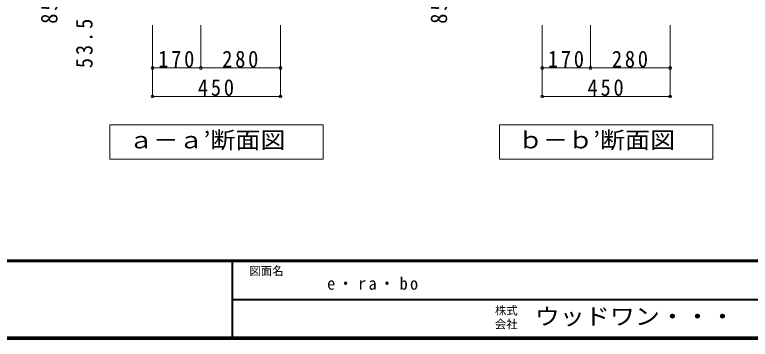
# Model space of a CAD drawing. Units: millimetres at full size, sheet at 1:20; details may follow other scales. Extents: x -3922 to 3878, y -2932 to 2722.
# Drawn here: x -787 to 1799, y -2864 to -1724 of the extents above; entities that cross this region are included whole.
import ezdxf
from ezdxf.enums import TextEntityAlignment as Align

# ---------------------------------------------------------------- set-up
doc = ezdxf.new("R2010")
doc.units = ezdxf.units.MM
doc.header["$LTSCALE"] = 20
doc.header["$PDMODE"] = 32
doc.header["$PDSIZE"] = 10
for name, color, linetype, lineweight in [('0-A_文字', 7, 'Continuous', 18), ('0-B_寸法', 7, 'Continuous', 9), ('F-1_枠', 6, 'Continuous', 40)]:
    doc.layers.add(name, color=color, linetype=linetype, lineweight=lineweight)
doc.layers.add('F-A_文字', color=7, linetype='Continuous')
doc.styles.add('ＭＳ ゴシック', font='')
doc.styles.get('ＭＳ ゴシック').set_extended_font_data('MS Gothic')

msp = doc.modelspace()

# ---------------------------------------------------------------- linework, layer by layer
at = {"layer": '0-A_文字'}
for points in [[(297.47, -2111.27), (-452.53, -2111.27), (-452.53, -2231.27)], [(297.47, -2111.27), (297.47, -2231.27), (-452.53, -2231.27)], [(1667.47, -2111.27), (917.47, -2111.27), (917.47, -2231.27)], [(1667.47, -2111.27), (1667.47, -2231.27), (917.47, -2231.27)]]:
    msp.add_lwpolyline(points, dxfattribs=at)
at = {"layer": '0-B_寸法', "color": 4}
for p, q in [((-302.53, -2011.27), (-302.53, -1761.27)), ((-132.53, -1911.27), (-132.53, -1761.27)), ((147.47, -2011.27), (147.47, -1761.27)), ((1067.47, -2011.27), (1067.47, -1761.27)), ((1237.47, -1911.27), (1237.47, -1761.27)), ((1517.47, -2011.27), (1517.47, -1761.27)), ((-302.53, -1911.27), (147.47, -1911.27)), ((1067.47, -1911.27), (1517.47, -1911.27)), ((-302.53, -2011.27), (147.47, -2011.27)), ((1067.47, -2011.27), (1517.47, -2011.27))]:
    msp.add_line(p, q, dxfattribs=at)
at = {"layer": '0-B_寸法'}
for p in [(-302.53, -1911.27), (-132.53, -1911.27), (147.47, -1911.27), (1067.47, -1911.27), (1237.47, -1911.27), (1517.47, -1911.27), (-302.53, -2011.27), (147.47, -2011.27), (1067.47, -2011.27), (1517.47, -2011.27)]:
    msp.add_point(p, dxfattribs=at)
at = {"layer": 'F-1_枠'}
for p, q in [((3877.97, -2587.71), (-3922.03, -2587.71)), ((3877.97, -2591.04), (-3922.03, -2591.04)), ((-22.03, -2591.04), (-22.03, -2857.71)), ((-22.03, -2724.37), (3871.3, -2724.38)), ((3877.97, -2857.71), (-3922.03, -2857.71)), ((3877.97, -2861.04), (-3922.03, -2861.04)), ((3877.97, -2864.37), (-3922.03, -2864.37))]:
    msp.add_line(p, q, dxfattribs=at)

# ---------------------------------------------------------------- texts
at = {"layer": '0-A_文字', "style": 'ＭＳ ゴシック', "width": 1.1}
for s, p in [('ａ－ａ’断面図', (-387.53, -2211.27)), ('ｂ－ｂ’断面図', (982.47, -2211.27))]:
    msp.add_text(s, height=58.65, dxfattribs=at).set_placement(p, align=Align.BOTTOM_LEFT)
at = {"layer": '0-A_文字', "insert": (311.3, -2691.04), "char_height": 43.99, "attachment_point": 7, "style": 'ＭＳ ゴシック'}
msp.add_mtext('\\T1.28;\\W0.95;e・ra・bo', dxfattribs=at)
at = {"layer": '0-B_寸法', "char_height": 58.65, "attachment_point": 7, "rotation": 90, "style": 'ＭＳ ゴシック'}
for s, insert in [('\\T1.28;\\W0.9;85.5', (-635.85, -1756.02)), ('\\T1.28;\\W0.9;85.5', (734.15, -1756.02)), ('\\T1.28;\\W0.9;53.5', (-512.53, -1911.84))]:
    msp.add_mtext(s, dxfattribs=dict(at, insert=insert))
at = {"layer": '0-B_寸法', "char_height": 58.65, "attachment_point": 7, "style": 'ＭＳ ゴシック'}
for s, insert in [('\\T1.27;\\W0.9;170', (-282.53, -1910.06)), ('\\T1.27;\\W0.9;280', (-57.53, -1910.06)), ('\\T1.27;\\W0.9;170', (1087.47, -1910.06)), ('\\T1.27;\\W0.9;280', (1312.47, -1910.06)), ('\\T1.27;\\W0.9;450', (-143.07, -2010.06)), ('\\T1.27;\\W0.9;450', (1226.93, -2010.06))]:
    msp.add_mtext(s, dxfattribs=dict(at, insert=insert))
at = {"layer": 'F-A_文字', "style": 'ＭＳ ゴシック'}
for s, p in [('図面名', (37.97, -2647.71)), ('株式', (901.3, -2787.04)), ('会社', (901.3, -2835.04))]:
    msp.add_text(s, height=29.33, dxfattribs=at).set_placement(p, align=Align.BOTTOM_LEFT)
at = {"layer": 'F-A_文字', "style": 'ＭＳ ゴシック', "width": 1.1}
msp.add_text('ウッドワン・・・', height=58.65, dxfattribs=at).set_placement((1041.3, -2831.04), align=Align.BOTTOM_LEFT)

doc.saveas('drawing.dxf')
